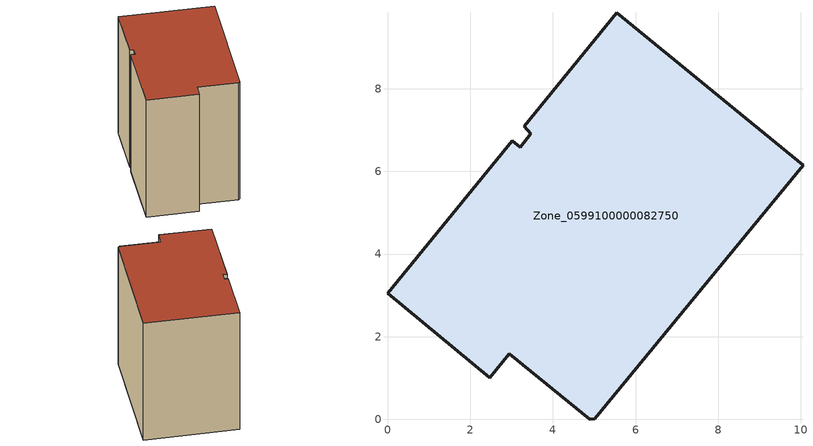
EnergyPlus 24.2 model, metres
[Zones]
Zone_0599100000082750
 floor ground (C_G): 3.3,7.09 5.55,9.84 10.05,6.15 5.01,0.02 4.89,0 2.95,1.59 2.48,1.01 0,3.05 3.02,6.74 3.21,6.59 3.47,6.91 z0
 wall outside (C_F): 5.01,0.02 10.05,6.15 5.55,9.84 3.3,7.09 3.47,6.91 3.21,6.59 3.02,6.74 0,3.05 2.48,1.01 2.95,1.59 4.89,0 5.01,0.02 z0:8.45
 roof outside (C_R): 5.55,9.84 3.3,7.09 3.47,6.91 3.21,6.59 3.02,6.74 0,3.05 2.48,1.01 2.95,1.59 4.89,0 5.01,0.02 10.05,6.15 z8.45
[BUILDING]
Pand.0599100000082750: North Axis=0; Terrain=City; Loads Convergence Tolerance Value=0.04; Temperature Convergence Tolerance Value=0.4; Solar Distribution=FullExterior; Maximum Number of Warmup Days=25; Minimum Number of Warmup Days=1
[Site:Location]
Rotterdam.The.Hague.AP_ZH_NLD Design_Conditions: Latitude=51.96; Longitude=4.45; Time Zone=1; Elevation=-4.5
[SITE:GROUNDTEMPERATURE:BUILDINGSURFACE]
18, 18, 18, 18, 18, 18, 18, 18, 18, 18, 18, 18
[MATERIAL] Thermal Absorptance=0.9; Solar Absorptance=0.7; Visible Absorptance=0.7
Name | Roughness | Thickness | Conductivity | Density | Specific Heat
G.TC.1946-1964 | MediumSmooth | 0.15 | 1 | 540 | 1210
F.TC.1946-1964 | Rough | 0.3 | 0.857143 | 1920 | 840
R.TC.1946-1964 | MediumRough | 0.2 | 0.235294 | 1500 | 1000
[CONSTRUCTION]
C_G: G.TC.1946-1964
C_F: F.TC.1946-1964
C_R: R.TC.1946-1964
[ZONE]
Zone_0599100000082750: Type=1; Multiplier=1; Ceiling Height=Autocalculate; Volume=Autocalculate; Floor Area=autocalculate; Part of Total Floor Area=Yes
[ZONEINFILTRATION:DESIGNFLOWRATE]
Infil_Zone_0599100000082750: Zone or ZoneList or Space or SpaceList=Zone_0599100000082750; Schedule=AlwaysOn; Design Flow Rate Calculation Method=Flow/Area; Flow Rate per Floor Area=0.003; Constant Term Coefficient=1; Temperature Term Coefficient=0; Velocity Term Coefficient=0; Velocity Squared Term Coefficient=0
[HVACTEMPLATE:ZONE:IDEALLOADSAIRSYSTEM]
Zone_0599100000082750: Maximum Heating Supply Air Temperature=50; Minimum Cooling Supply Air Temperature=13; Maximum Heating Supply Air Humidity Ratio=0.0156; Minimum Cooling Supply Air Humidity Ratio=0.0077; Heating Limit=NoLimit; Cooling Limit=NoLimit; Dehumidification Control Type=ConstantSensibleHeatRatio; Cooling Sensible Heat Ratio=0.7; Dehumidification Setpoint=60; Humidification Control Type=None; Humidification Setpoint=30; Outdoor Air Method=None; Outdoor Air Flow Rate per Person=0.00944; Outdoor Air Flow Rate per Zone Floor Area=0; Outdoor Air Flow Rate per Zone=0; Demand Controlled Ventilation Type=None; Outdoor Air Economizer Type=NoEconomizer; Heat Recovery Type=None; Sensible Heat Recovery Effectiveness=0.7; Latent Heat Recovery Effectiveness=0.65
[ZONECONTROL:THERMOSTAT]
ThermostatControl_Zone_0599100000082750: Zone or ZoneList=Zone_0599100000082750; Control Type Schedule=DualSetpointControlType; Control 1=Thermostat_Zone_0599100000082750; Temperature Difference Between Cutout And Setpoint=0
[THERMOSTATSETPOINT:DUALSETPOINT]
Thermostat_Zone_0599100000082750: Heating Setpoint Temperature Schedule=HeatingSetpoint_Zone_0599100000082750; Cooling Setpoint Temperature Schedule=CoolingSetpoint_Zone_0599100000082750
[SCHEDULE:COMPACT]
HeatingSetpoint_Zone_0599100000082750: Through: 12/31, For: AllDays, Until: 24:00, 21
CoolingSetpoint_Zone_0599100000082750: Through: 12/31, For: AllDays, Until: 24:00, 24
DualSetpointControlType: Through: 12/31, For: AllDays, Until: 24:00, 4
AlwaysOn: Through: 12/31, For: AllDays, Until: 24:00, 1
